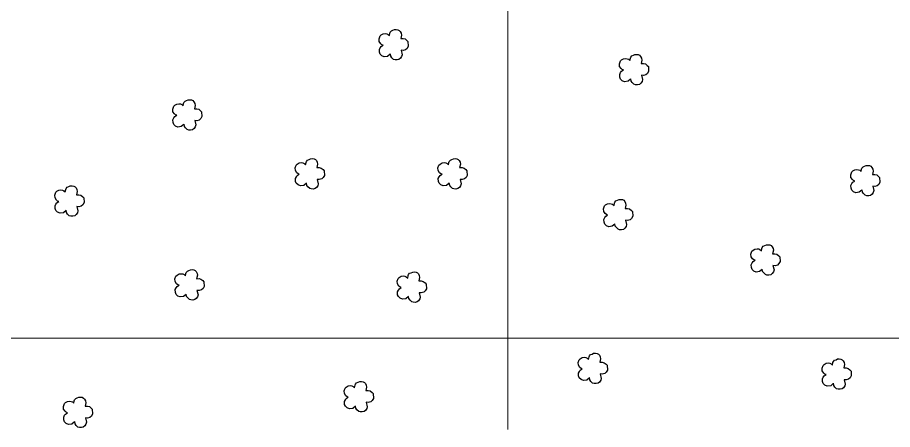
# Model space of a CAD drawing. Extents: x 747427 to 749527, y 7808067 to 7811037.
# Drawn here: x 748244.6 to 748658.5, y 7809956.8 to 7810151.7 of the extents above; entities that cross this region are included whole.
import ezdxf

# ---------------------------------------------------------------- set-up
doc = ezdxf.new("R2010")
doc.units = 0
doc.header["$MEASUREMENT"] = 0
doc.linetypes.add('CONTINUO', pattern=[0])
doc.layers.add('MALHA', color=8, linetype='Continuous', lineweight=9)
doc.layers.add('SIMBOLO ARVORE', color=118, linetype='Continuous')

msp = doc.modelspace()

# ---------------------------------------------------------------- linework, layer by layer
at = {"layer": 'MALHA', "linetype": 'Continuous'}
for p, q in [((748476.61, 7809956.78), (748476.61, 7810937.16)), ((747526.61, 7810000), (748841.68, 7810000))]:
    msp.add_line(p, q, dxfattribs=at)
at = {"layer": 'SIMBOLO ARVORE', "linetype": 'CONTINUO'}
for points in [[(748420.96, 7810134.34, 0), (748419.71, 7810133.3, 0), (748418.13, 7810133.11, 0), (748417, 7810133.55, 0), (748416.2, 7810134.34, 0), (748415.87, 7810135.24, 0), (748415.78, 7810136.57, 0), (748416.21, 7810137.41, 0), (748416.67, 7810138.03, 0), (748417.58, 7810138.65, 0), (748417, 7810138.84, 0), (748416.43, 7810139.31, 0), (748415.75, 7810140.37, 0), (748415.63, 7810141.63, 0), (748416.12, 7810142.95, 0), (748416.63, 7810143.42, 0), (748417.56, 7810143.99, 0), (748418.54, 7810144.12, 0), (748419.32, 7810144, 0), (748419.93, 7810143.72, 0), (748420.61, 7810143.11, 0), (748420.81, 7810144.27, 0), (748420.98, 7810144.73, 0), (748421.49, 7810145.37, 0), (748422.24, 7810145.65, 0), (748422.98, 7810145.97, 0), (748423.8, 7810146.05, 0), (748424.58, 7810145.94, 0), (748425.22, 7810145.6, 0), (748425.69, 7810145.09, 0), (748426.1, 7810144.28, 0), (748426.26, 7810143.37, 0), (748425.89, 7810141.76, 0), (748427.02, 7810141.77, 0), (748427.96, 7810141.55, 0), (748428.84, 7810140.85, 0), (748429.33, 7810140.29, 0), (748429.46, 7810138.06, 0), (748428.92, 7810137.07, 0), (748428.19, 7810136.41, 0), (748427.05, 7810136.1, 0), (748426.05, 7810136.19, 0), (748426.58, 7810134.11, 0), (748426.34, 7810133.23, 0), (748425.74, 7810132.38, 0), (748425.08, 7810131.86, 0), (748424.14, 7810131.62, 0), (748423.21, 7810131.68, 0), (748422.51, 7810131.88, 0), (748421.71, 7810132.67, 0), (748421.16, 7810133.38, 0), (748421, 7810134.45, 0)], [(748534.64, 7810122.55, 0), (748533.4, 7810121.51, 0), (748531.81, 7810121.32, 0), (748530.68, 7810121.76, 0), (748529.88, 7810122.55, 0), (748529.55, 7810123.45, 0), (748529.46, 7810124.78, 0), (748529.9, 7810125.62, 0), (748530.35, 7810126.24, 0), (748531.26, 7810126.86, 0), (748530.68, 7810127.05, 0), (748530.11, 7810127.52, 0), (748529.44, 7810128.58, 0), (748529.32, 7810129.84, 0), (748529.8, 7810131.16, 0), (748530.31, 7810131.63, 0), (748531.24, 7810132.2, 0), (748532.22, 7810132.33, 0), (748533, 7810132.21, 0), (748533.62, 7810131.93, 0), (748534.29, 7810131.32, 0), (748534.5, 7810132.48, 0), (748534.67, 7810132.94, 0), (748535.17, 7810133.58, 0), (748535.93, 7810133.86, 0), (748536.66, 7810134.18, 0), (748537.49, 7810134.26, 0), (748538.27, 7810134.15, 0), (748538.9, 7810133.81, 0), (748539.37, 7810133.3, 0), (748539.78, 7810132.49, 0), (748539.95, 7810131.58, 0), (748539.57, 7810129.96, 0), (748540.7, 7810129.98, 0), (748541.64, 7810129.76, 0), (748542.52, 7810129.06, 0), (748543.01, 7810128.5, 0), (748543.14, 7810126.27, 0), (748542.6, 7810125.28, 0), (748541.87, 7810124.62, 0), (748540.73, 7810124.31, 0), (748539.73, 7810124.4, 0), (748540.27, 7810122.32, 0), (748540.02, 7810121.44, 0), (748539.42, 7810120.59, 0), (748538.76, 7810120.07, 0), (748537.82, 7810119.83, 0), (748536.89, 7810119.89, 0), (748536.19, 7810120.09, 0), (748535.39, 7810120.88, 0), (748534.85, 7810121.58, 0), (748534.68, 7810122.66, 0)], [(748323.36, 7810101.12, 0), (748322.12, 7810100.07, 0), (748320.53, 7810099.89, 0), (748319.41, 7810100.33, 0), (748318.61, 7810101.11, 0), (748318.28, 7810102.01, 0), (748318.19, 7810103.34, 0), (748318.62, 7810104.19, 0), (748319.07, 7810104.81, 0), (748319.98, 7810105.42, 0), (748319.4, 7810105.61, 0), (748318.83, 7810106.08, 0), (748318.16, 7810107.14, 0), (748318.04, 7810108.4, 0), (748318.52, 7810109.72, 0), (748319.03, 7810110.19, 0), (748319.96, 7810110.76, 0), (748320.94, 7810110.89, 0), (748321.72, 7810110.78, 0), (748322.34, 7810110.49, 0), (748323.01, 7810109.89, 0), (748323.22, 7810111.04, 0), (748323.39, 7810111.5, 0), (748323.89, 7810112.14, 0), (748324.65, 7810112.42, 0), (748325.38, 7810112.74, 0), (748326.21, 7810112.82, 0), (748326.99, 7810112.71, 0), (748327.62, 7810112.37, 0), (748328.09, 7810111.86, 0), (748328.51, 7810111.05, 0), (748328.67, 7810110.14, 0), (748328.29, 7810108.53, 0), (748329.42, 7810108.55, 0), (748330.36, 7810108.32, 0), (748331.24, 7810107.62, 0), (748331.73, 7810107.06, 0), (748331.87, 7810104.84, 0), (748331.32, 7810103.84, 0), (748330.6, 7810103.18, 0), (748329.46, 7810102.87, 0), (748328.46, 7810102.96, 0), (748328.99, 7810100.89, 0), (748328.74, 7810100, 0), (748328.14, 7810099.16, 0), (748327.48, 7810098.63, 0), (748326.54, 7810098.4, 0), (748325.61, 7810098.45, 0), (748324.91, 7810098.65, 0), (748324.11, 7810099.44, 0), (748323.57, 7810100.15, 0), (748323.4, 7810101.22, 0)], [(748381.28, 7810073.25, 0), (748380.03, 7810072.2, 0), (748378.45, 7810072.02, 0), (748377.32, 7810072.46, 0), (748376.52, 7810073.25, 0), (748376.19, 7810074.15, 0), (748376.1, 7810075.48, 0), (748376.53, 7810076.32, 0), (748376.99, 7810076.94, 0), (748377.9, 7810077.56, 0), (748377.32, 7810077.74, 0), (748376.75, 7810078.21, 0), (748376.07, 7810079.27, 0), (748375.95, 7810080.54, 0), (748376.44, 7810081.85, 0), (748376.95, 7810082.32, 0), (748377.88, 7810082.89, 0), (748378.85, 7810083.02, 0), (748379.63, 7810082.91, 0), (748380.25, 7810082.62, 0), (748380.93, 7810082.02, 0), (748381.13, 7810083.17, 0), (748381.3, 7810083.64, 0), (748381.81, 7810084.28, 0), (748382.56, 7810084.55, 0), (748383.29, 7810084.88, 0), (748384.12, 7810084.95, 0), (748384.9, 7810084.84, 0), (748385.54, 7810084.51, 0), (748386.01, 7810084, 0), (748386.42, 7810083.18, 0), (748386.58, 7810082.28, 0), (748386.21, 7810080.66, 0), (748387.34, 7810080.68, 0), (748388.27, 7810080.45, 0), (748389.16, 7810079.75, 0), (748389.65, 7810079.19, 0), (748389.78, 7810076.97, 0), (748389.23, 7810075.97, 0), (748388.51, 7810075.31, 0), (748387.37, 7810075.01, 0), (748386.37, 7810075.1, 0), (748386.9, 7810073.02, 0), (748386.66, 7810072.13, 0), (748386.06, 7810071.29, 0), (748385.4, 7810070.76, 0), (748384.46, 7810070.53, 0), (748383.53, 7810070.59, 0), (748382.83, 7810070.79, 0), (748382.03, 7810071.57, 0), (748381.48, 7810072.28, 0), (748381.32, 7810073.36, 0)], [(748448.84, 7810073.25, 0), (748447.6, 7810072.2, 0), (748446.01, 7810072.02, 0), (748444.89, 7810072.46, 0), (748444.09, 7810073.25, 0), (748443.76, 7810074.15, 0), (748443.67, 7810075.48, 0), (748444.1, 7810076.32, 0), (748444.55, 7810076.94, 0), (748445.46, 7810077.56, 0), (748444.88, 7810077.74, 0), (748444.31, 7810078.21, 0), (748443.64, 7810079.27, 0), (748443.52, 7810080.54, 0), (748444, 7810081.85, 0), (748444.51, 7810082.32, 0), (748445.44, 7810082.89, 0), (748446.42, 7810083.02, 0), (748447.2, 7810082.91, 0), (748447.82, 7810082.62, 0), (748448.49, 7810082.02, 0), (748448.7, 7810083.17, 0), (748448.87, 7810083.64, 0), (748449.37, 7810084.28, 0), (748450.13, 7810084.55, 0), (748450.86, 7810084.88, 0), (748451.69, 7810084.95, 0), (748452.47, 7810084.84, 0), (748453.1, 7810084.51, 0), (748453.57, 7810084, 0), (748453.99, 7810083.18, 0), (748454.15, 7810082.28, 0), (748453.77, 7810080.66, 0), (748454.9, 7810080.68, 0), (748455.84, 7810080.45, 0), (748456.72, 7810079.75, 0), (748457.21, 7810079.19, 0), (748457.35, 7810076.97, 0), (748456.8, 7810075.97, 0), (748456.08, 7810075.31, 0), (748454.94, 7810075.01, 0), (748453.94, 7810075.1, 0), (748454.47, 7810073.02, 0), (748454.22, 7810072.13, 0), (748453.62, 7810071.29, 0), (748452.96, 7810070.76, 0), (748452.02, 7810070.53, 0), (748451.09, 7810070.59, 0), (748450.39, 7810070.79, 0), (748449.59, 7810071.57, 0), (748449.05, 7810072.28, 0), (748448.88, 7810073.36, 0)], [(748644.03, 7810070.03, 0), (748642.79, 7810068.99, 0), (748641.21, 7810068.8, 0), (748640.08, 7810069.24, 0), (748639.28, 7810070.03, 0), (748638.95, 7810070.93, 0), (748638.86, 7810072.26, 0), (748639.29, 7810073.1, 0), (748639.74, 7810073.72, 0), (748640.66, 7810074.34, 0), (748640.07, 7810074.53, 0), (748639.5, 7810075, 0), (748638.83, 7810076.06, 0), (748638.71, 7810077.32, 0), (748639.19, 7810078.64, 0), (748639.7, 7810079.11, 0), (748640.63, 7810079.68, 0), (748641.61, 7810079.81, 0), (748642.39, 7810079.69, 0), (748643.01, 7810079.41, 0), (748643.69, 7810078.81, 0), (748643.89, 7810079.96, 0), (748644.06, 7810080.42, 0), (748644.57, 7810081.06, 0), (748645.32, 7810081.34, 0), (748646.05, 7810081.66, 0), (748646.88, 7810081.74, 0), (748647.66, 7810081.63, 0), (748648.29, 7810081.29, 0), (748648.77, 7810080.78, 0), (748649.18, 7810079.97, 0), (748649.34, 7810079.06, 0), (748648.96, 7810077.45, 0), (748650.1, 7810077.46, 0), (748651.03, 7810077.24, 0), (748651.91, 7810076.54, 0), (748652.4, 7810075.98, 0), (748652.54, 7810073.75, 0), (748651.99, 7810072.76, 0), (748651.27, 7810072.1, 0), (748650.13, 7810071.79, 0), (748649.13, 7810071.88, 0), (748649.66, 7810069.8, 0), (748649.42, 7810068.92, 0), (748648.82, 7810068.07, 0), (748648.15, 7810067.55, 0), (748647.22, 7810067.32, 0), (748646.28, 7810067.37, 0), (748645.59, 7810067.57, 0), (748644.78, 7810068.36, 0), (748644.24, 7810069.07, 0), (748644.07, 7810070.14, 0)], [(748267.59, 7810060.39, 0), (748266.35, 7810059.34, 0), (748264.77, 7810059.16, 0), (748263.64, 7810059.6, 0), (748262.84, 7810060.38, 0), (748262.51, 7810061.28, 0), (748262.42, 7810062.62, 0), (748262.85, 7810063.46, 0), (748263.3, 7810064.08, 0), (748264.21, 7810064.7, 0), (748263.63, 7810064.88, 0), (748263.06, 7810065.35, 0), (748262.39, 7810066.41, 0), (748262.27, 7810067.67, 0), (748262.75, 7810068.99, 0), (748263.26, 7810069.46, 0), (748264.19, 7810070.03, 0), (748265.17, 7810070.16, 0), (748265.95, 7810070.05, 0), (748266.57, 7810069.76, 0), (748267.24, 7810069.16, 0), (748267.45, 7810070.31, 0), (748267.62, 7810070.77, 0), (748268.13, 7810071.41, 0), (748268.88, 7810071.69, 0), (748269.61, 7810072.02, 0), (748270.44, 7810072.09, 0), (748271.22, 7810071.98, 0), (748271.85, 7810071.64, 0), (748272.32, 7810071.13, 0), (748272.74, 7810070.32, 0), (748272.9, 7810069.41, 0), (748272.52, 7810067.8, 0), (748273.66, 7810067.82, 0), (748274.59, 7810067.59, 0), (748275.47, 7810066.89, 0), (748275.96, 7810066.33, 0), (748276.1, 7810064.11, 0), (748275.55, 7810063.11, 0), (748274.83, 7810062.45, 0), (748273.69, 7810062.15, 0), (748272.69, 7810062.23, 0), (748273.22, 7810060.16, 0), (748272.98, 7810059.27, 0), (748272.38, 7810058.43, 0), (748271.71, 7810057.9, 0), (748270.77, 7810057.67, 0), (748269.84, 7810057.72, 0), (748269.15, 7810057.92, 0), (748268.34, 7810058.71, 0), (748267.8, 7810059.42, 0), (748267.63, 7810060.49, 0)], [(748527.13, 7810053.96, 0), (748525.89, 7810052.91, 0), (748524.31, 7810052.73, 0), (748523.18, 7810053.17, 0), (748522.38, 7810053.95, 0), (748522.05, 7810054.85, 0), (748521.96, 7810056.18, 0), (748522.39, 7810057.02, 0), (748522.84, 7810057.65, 0), (748523.75, 7810058.26, 0), (748523.17, 7810058.45, 0), (748522.6, 7810058.92, 0), (748521.93, 7810059.98, 0), (748521.81, 7810061.24, 0), (748522.29, 7810062.56, 0), (748522.8, 7810063.03, 0), (748523.73, 7810063.6, 0), (748524.71, 7810063.73, 0), (748525.49, 7810063.62, 0), (748526.11, 7810063.33, 0), (748526.78, 7810062.73, 0), (748526.99, 7810063.88, 0), (748527.16, 7810064.34, 0), (748527.67, 7810064.98, 0), (748528.42, 7810065.26, 0), (748529.15, 7810065.58, 0), (748529.98, 7810065.66, 0), (748530.76, 7810065.55, 0), (748531.39, 7810065.21, 0), (748531.86, 7810064.7, 0), (748532.28, 7810063.89, 0), (748532.44, 7810062.98, 0), (748532.06, 7810061.37, 0), (748533.2, 7810061.38, 0), (748534.13, 7810061.16, 0), (748535.01, 7810060.46, 0), (748535.5, 7810059.9, 0), (748535.64, 7810057.68, 0), (748535.09, 7810056.68, 0), (748534.37, 7810056.02, 0), (748533.23, 7810055.71, 0), (748532.23, 7810055.8, 0), (748532.76, 7810053.73, 0), (748532.52, 7810052.84, 0), (748531.92, 7810051.99, 0), (748531.25, 7810051.47, 0), (748530.31, 7810051.24, 0), (748529.38, 7810051.29, 0), (748528.68, 7810051.49, 0), (748527.88, 7810052.28, 0), (748527.34, 7810052.99, 0), (748527.17, 7810054.06, 0)], [(748596.85, 7810032.52, 0), (748595.6, 7810031.47, 0), (748594.02, 7810031.29, 0), (748592.89, 7810031.73, 0), (748592.09, 7810032.52, 0), (748591.76, 7810033.42, 0), (748591.67, 7810034.75, 0), (748592.1, 7810035.59, 0), (748592.55, 7810036.21, 0), (748593.47, 7810036.83, 0), (748592.89, 7810037.01, 0), (748592.31, 7810037.49, 0), (748591.64, 7810038.55, 0), (748591.52, 7810039.81, 0), (748592.01, 7810041.12, 0), (748592.52, 7810041.59, 0), (748593.45, 7810042.16, 0), (748594.42, 7810042.29, 0), (748595.2, 7810042.18, 0), (748595.82, 7810041.9, 0), (748596.5, 7810041.29, 0), (748596.7, 7810042.44, 0), (748596.87, 7810042.91, 0), (748597.38, 7810043.55, 0), (748598.13, 7810043.82, 0), (748598.86, 7810044.15, 0), (748599.69, 7810044.22, 0), (748600.47, 7810044.11, 0), (748601.1, 7810043.78, 0), (748601.58, 7810043.27, 0), (748601.99, 7810042.45, 0), (748602.15, 7810041.55, 0), (748601.77, 7810039.93, 0), (748602.91, 7810039.95, 0), (748603.84, 7810039.72, 0), (748604.73, 7810039.02, 0), (748605.21, 7810038.46, 0), (748605.35, 7810036.24, 0), (748604.8, 7810035.25, 0), (748604.08, 7810034.58, 0), (748602.94, 7810034.28, 0), (748601.94, 7810034.37, 0), (748602.47, 7810032.29, 0), (748602.23, 7810031.4, 0), (748601.63, 7810030.56, 0), (748600.97, 7810030.03, 0), (748600.03, 7810029.8, 0), (748599.09, 7810029.86, 0), (748598.4, 7810030.06, 0), (748597.6, 7810030.84, 0), (748597.05, 7810031.55, 0), (748596.88, 7810032.63, 0)], [(748324.44, 7810020.73, 0), (748323.19, 7810019.68, 0), (748321.61, 7810019.5, 0), (748320.48, 7810019.94, 0), (748319.68, 7810020.73, 0), (748319.35, 7810021.63, 0), (748319.26, 7810022.96, 0), (748319.69, 7810023.8, 0), (748320.14, 7810024.42, 0), (748321.06, 7810025.04, 0), (748320.48, 7810025.22, 0), (748319.9, 7810025.69, 0), (748319.23, 7810026.75, 0), (748319.11, 7810028.02, 0), (748319.6, 7810029.33, 0), (748320.11, 7810029.8, 0), (748321.04, 7810030.37, 0), (748322.01, 7810030.5, 0), (748322.79, 7810030.39, 0), (748323.41, 7810030.11, 0), (748324.09, 7810029.5, 0), (748324.29, 7810030.65, 0), (748324.46, 7810031.12, 0), (748324.97, 7810031.76, 0), (748325.72, 7810032.03, 0), (748326.45, 7810032.36, 0), (748327.28, 7810032.43, 0), (748328.06, 7810032.32, 0), (748328.7, 7810031.99, 0), (748329.17, 7810031.48, 0), (748329.58, 7810030.66, 0), (748329.74, 7810029.76, 0), (748329.37, 7810028.14, 0), (748330.5, 7810028.16, 0), (748331.43, 7810027.93, 0), (748332.32, 7810027.23, 0), (748332.81, 7810026.67, 0), (748332.94, 7810024.45, 0), (748332.39, 7810023.46, 0), (748331.67, 7810022.79, 0), (748330.53, 7810022.49, 0), (748329.53, 7810022.58, 0), (748330.06, 7810020.5, 0), (748329.82, 7810019.61, 0), (748329.22, 7810018.77, 0), (748328.56, 7810018.24, 0), (748327.62, 7810018.01, 0), (748326.69, 7810018.07, 0), (748325.99, 7810018.27, 0), (748325.19, 7810019.05, 0), (748324.64, 7810019.76, 0), (748324.47, 7810020.84, 0)], [(748429.54, 7810019.66, 0), (748428.29, 7810018.61, 0), (748426.71, 7810018.43, 0), (748425.58, 7810018.87, 0), (748424.78, 7810019.65, 0), (748424.45, 7810020.56, 0), (748424.36, 7810021.89, 0), (748424.79, 7810022.73, 0), (748425.25, 7810023.35, 0), (748426.16, 7810023.97, 0), (748425.58, 7810024.15, 0), (748425.01, 7810024.62, 0), (748424.33, 7810025.68, 0), (748424.21, 7810026.95, 0), (748424.7, 7810028.26, 0), (748425.21, 7810028.73, 0), (748426.14, 7810029.3, 0), (748427.11, 7810029.43, 0), (748427.9, 7810029.32, 0), (748428.51, 7810029.03, 0), (748429.19, 7810028.43, 0), (748429.39, 7810029.58, 0), (748429.56, 7810030.04, 0), (748430.07, 7810030.68, 0), (748430.82, 7810030.96, 0), (748431.56, 7810031.29, 0), (748432.38, 7810031.36, 0), (748433.16, 7810031.25, 0), (748433.8, 7810030.91, 0), (748434.27, 7810030.41, 0), (748434.68, 7810029.59, 0), (748434.84, 7810028.68, 0), (748434.47, 7810027.07, 0), (748435.6, 7810027.09, 0), (748436.54, 7810026.86, 0), (748437.42, 7810026.16, 0), (748437.91, 7810025.6, 0), (748438.04, 7810023.38, 0), (748437.5, 7810022.38, 0), (748436.77, 7810021.72, 0), (748435.63, 7810021.42, 0), (748434.63, 7810021.5, 0), (748435.16, 7810019.43, 0), (748434.92, 7810018.54, 0), (748434.32, 7810017.7, 0), (748433.66, 7810017.17, 0), (748432.72, 7810016.94, 0), (748431.79, 7810017, 0), (748431.09, 7810017.19, 0), (748430.29, 7810017.98, 0), (748429.74, 7810018.69, 0), (748429.58, 7810019.76, 0)], [(748515.13, 7809981.2, 0), (748513.89, 7809980.15, 0), (748512.3, 7809979.97, 0), (748511.17, 7809980.41, 0), (748510.37, 7809981.2, 0), (748510.04, 7809982.1, 0), (748509.95, 7809983.43, 0), (748510.39, 7809984.27, 0), (748510.84, 7809984.89, 0), (748511.75, 7809985.51, 0), (748511.17, 7809985.69, 0), (748510.6, 7809986.17, 0), (748509.93, 7809987.23, 0), (748509.81, 7809988.49, 0), (748510.29, 7809989.8, 0), (748510.8, 7809990.27, 0), (748511.73, 7809990.84, 0), (748512.71, 7809990.97, 0), (748513.49, 7809990.86, 0), (748514.11, 7809990.58, 0), (748514.78, 7809989.97, 0), (748514.99, 7809991.13, 0), (748515.16, 7809991.59, 0), (748515.66, 7809992.23, 0), (748516.42, 7809992.5, 0), (748517.15, 7809992.83, 0), (748517.98, 7809992.9, 0), (748518.76, 7809992.79, 0), (748519.39, 7809992.46, 0), (748519.86, 7809991.95, 0), (748520.28, 7809991.13, 0), (748520.44, 7809990.23, 0), (748520.06, 7809988.61, 0), (748521.19, 7809988.63, 0), (748522.13, 7809988.4, 0), (748523.01, 7809987.7, 0), (748523.5, 7809987.15, 0), (748523.63, 7809984.92, 0), (748523.09, 7809983.93, 0), (748522.36, 7809983.26, 0), (748521.22, 7809982.96, 0), (748520.22, 7809983.05, 0), (748520.76, 7809980.97, 0), (748520.51, 7809980.08, 0), (748519.91, 7809979.24, 0), (748519.25, 7809978.71, 0), (748518.31, 7809978.48, 0), (748517.38, 7809978.54, 0), (748516.68, 7809978.74, 0), (748515.88, 7809979.52, 0), (748515.34, 7809980.23, 0), (748515.17, 7809981.31, 0)], [(748630.5, 7809978.52, 0), (748629.25, 7809977.47, 0), (748627.67, 7809977.29, 0), (748626.54, 7809977.73, 0), (748625.74, 7809978.51, 0), (748625.41, 7809979.42, 0), (748625.32, 7809980.75, 0), (748625.75, 7809981.59, 0), (748626.21, 7809982.21, 0), (748627.12, 7809982.83, 0), (748626.54, 7809983.01, 0), (748625.97, 7809983.48, 0), (748625.29, 7809984.54, 0), (748625.17, 7809985.81, 0), (748625.66, 7809987.12, 0), (748626.17, 7809987.59, 0), (748627.1, 7809988.16, 0), (748628.07, 7809988.29, 0), (748628.86, 7809988.18, 0), (748629.47, 7809987.89, 0), (748630.15, 7809987.29, 0), (748630.35, 7809988.44, 0), (748630.52, 7809988.9, 0), (748631.03, 7809989.54, 0), (748631.78, 7809989.82, 0), (748632.52, 7809990.15, 0), (748633.34, 7809990.22, 0), (748634.12, 7809990.11, 0), (748634.76, 7809989.78, 0), (748635.23, 7809989.27, 0), (748635.64, 7809988.45, 0), (748635.8, 7809987.55, 0), (748635.43, 7809985.93, 0), (748636.56, 7809985.95, 0), (748637.5, 7809985.72, 0), (748638.38, 7809985.02, 0), (748638.87, 7809984.46, 0), (748639, 7809982.24, 0), (748638.45, 7809981.24, 0), (748637.73, 7809980.58, 0), (748636.59, 7809980.28, 0), (748635.59, 7809980.36, 0), (748636.12, 7809978.29, 0), (748635.88, 7809977.4, 0), (748635.28, 7809976.56, 0), (748634.62, 7809976.03, 0), (748633.68, 7809975.8, 0), (748632.75, 7809975.86, 0), (748632.05, 7809976.05, 0), (748631.25, 7809976.84, 0), (748630.7, 7809977.55, 0), (748630.54, 7809978.63, 0)], [(748404.46, 7809967.79, 0), (748403.21, 7809966.75, 0), (748401.63, 7809966.56, 0), (748400.5, 7809967, 0), (748399.7, 7809967.79, 0), (748399.37, 7809968.69, 0), (748399.28, 7809970.02, 0), (748399.71, 7809970.86, 0), (748400.17, 7809971.48, 0), (748401.08, 7809972.1, 0), (748400.5, 7809972.29, 0), (748399.93, 7809972.76, 0), (748399.26, 7809973.82, 0), (748399.13, 7809975.08, 0), (748399.62, 7809976.4, 0), (748400.13, 7809976.87, 0), (748401.06, 7809977.43, 0), (748402.04, 7809977.57, 0), (748402.82, 7809977.45, 0), (748403.43, 7809977.17, 0), (748404.11, 7809976.56, 0), (748404.31, 7809977.72, 0), (748404.49, 7809978.18, 0), (748404.99, 7809978.82, 0), (748405.74, 7809979.1, 0), (748406.48, 7809979.42, 0), (748407.3, 7809979.5, 0), (748408.08, 7809979.39, 0), (748408.72, 7809979.05, 0), (748409.19, 7809978.54, 0), (748409.6, 7809977.73, 0), (748409.77, 7809976.82, 0), (748409.39, 7809975.2, 0), (748410.52, 7809975.22, 0), (748411.46, 7809975, 0), (748412.34, 7809974.3, 0), (748412.83, 7809973.74, 0), (748412.96, 7809971.51, 0), (748412.42, 7809970.52, 0), (748411.69, 7809969.86, 0), (748410.55, 7809969.55, 0), (748409.55, 7809969.64, 0), (748410.09, 7809967.56, 0), (748409.84, 7809966.68, 0), (748409.24, 7809965.83, 0), (748408.58, 7809965.31, 0), (748407.64, 7809965.07, 0), (748406.71, 7809965.13, 0), (748406.01, 7809965.33, 0), (748405.21, 7809966.12, 0), (748404.67, 7809966.82, 0), (748404.5, 7809967.9, 0)], [(748271.65, 7809960.42, 0), (748270.41, 7809959.37, 0), (748268.83, 7809959.19, 0), (748267.7, 7809959.63, 0), (748266.9, 7809960.42, 0), (748266.57, 7809961.32, 0), (748266.48, 7809962.65, 0), (748266.91, 7809963.49, 0), (748267.36, 7809964.11, 0), (748268.28, 7809964.73, 0), (748267.7, 7809964.91, 0), (748267.12, 7809965.39, 0), (748266.45, 7809966.45, 0), (748266.33, 7809967.71, 0), (748266.81, 7809969.02, 0), (748267.32, 7809969.49, 0), (748268.25, 7809970.06, 0), (748269.23, 7809970.19, 0), (748270.01, 7809970.08, 0), (748270.63, 7809969.8, 0), (748271.31, 7809969.19, 0), (748271.51, 7809970.35, 0), (748271.68, 7809970.81, 0), (748272.19, 7809971.45, 0), (748272.94, 7809971.72, 0), (748273.67, 7809972.05, 0), (748274.5, 7809972.12, 0), (748275.28, 7809972.01, 0), (748275.91, 7809971.68, 0), (748276.39, 7809971.17, 0), (748276.8, 7809970.35, 0), (748276.96, 7809969.45, 0), (748276.58, 7809967.83, 0), (748277.72, 7809967.85, 0), (748278.65, 7809967.62, 0), (748279.53, 7809966.92, 0), (748280.02, 7809966.37, 0), (748280.16, 7809964.14, 0), (748279.61, 7809963.15, 0), (748278.89, 7809962.48, 0), (748277.75, 7809962.18, 0), (748276.75, 7809962.27, 0), (748277.28, 7809960.19, 0), (748277.04, 7809959.3, 0), (748276.44, 7809958.46, 0), (748275.77, 7809957.93, 0), (748274.84, 7809957.7, 0), (748273.9, 7809957.76, 0), (748273.21, 7809957.96, 0), (748272.41, 7809958.74, 0), (748271.86, 7809959.45, 0), (748271.69, 7809960.53, 0)]]:
    msp.add_polyline3d(points, dxfattribs=at)

doc.saveas('drawing.dxf')
